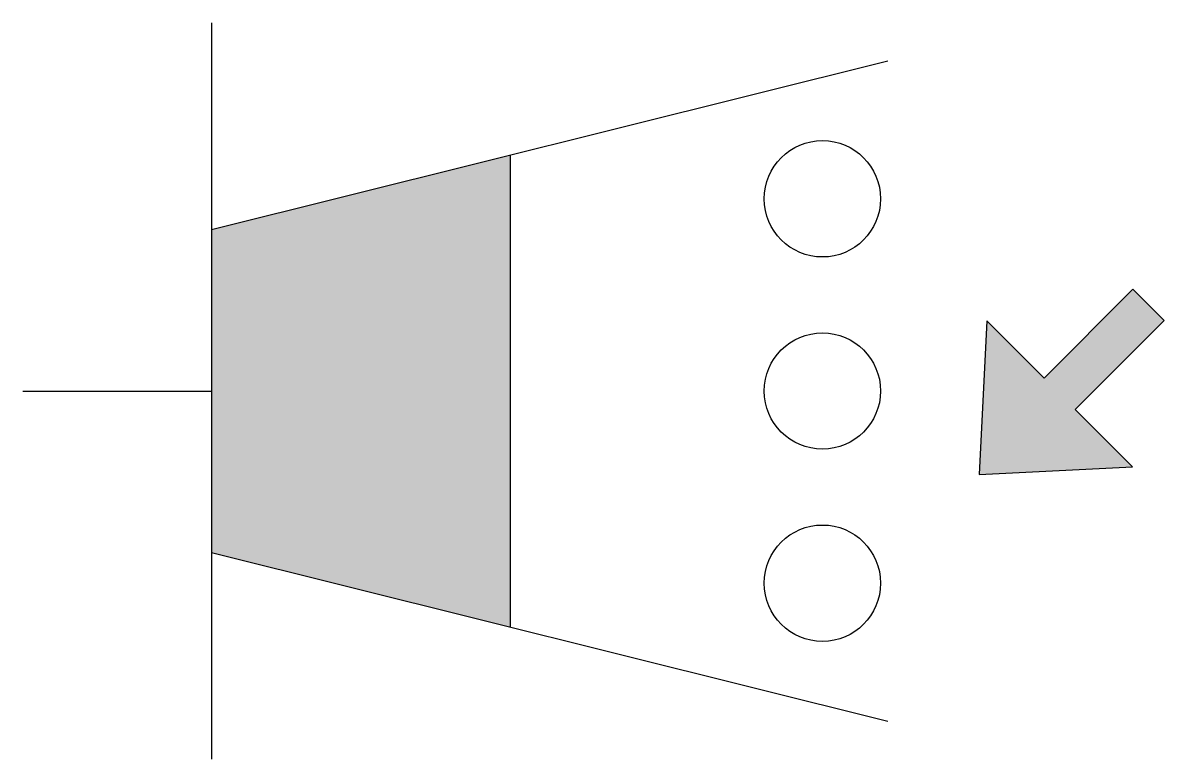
# Model space of a CAD drawing. Extents: x 0 to 9.07, y -2.92 to 2.92.
import ezdxf

# ---------------------------------------------------------------- set-up
doc = ezdxf.new("R2010")
doc.units = 0
doc.layers.get('0').update_dxf_attribs({"lineweight": 25})

msp = doc.modelspace()

# ---------------------------------------------------------------- hatches: boundary and pattern name
h = msp.add_hatch(color=256)
h.dxf.hatch_style = 1
h.paths.add_polyline_path([(9.0718, 0.5603), (8.824, 0.8081), (8.1169, 0.101), (7.661, 0.5569), (7.6007, -0.663), (8.8205, -0.6026), (8.3647, -0.1468)])

# ---------------------------------------------------------------- linework, layer by layer
for p, q in [((1.5, 2.9243), (1.5, -2.9243)), ((1.5, 1.2825), (6.8744, 2.6225)), ((3.8744, 1.8745), (3.8744, -1.8745)), ((0, 0), (1.5, 0)), ((1.5, -1.2825), (6.8744, -2.6225))]:
    msp.add_line(p, q)
msp.add_lwpolyline([(9.0718, 0.5603), (8.824, 0.8081), (8.1169, 0.101), (7.661, 0.5569), (7.6007, -0.663), (8.8205, -0.6026), (8.3647, -0.1468)], close=True)
for centre in [(6.3554, 1.5266), (6.3554, 0), (6.3554, -1.5266)]:
    msp.add_circle(centre, 0.462)
msp.add_solid([(1.5, 1.2825), (1.5, -1.2825), (3.8744, 1.8745), (3.8744, -1.8745)])

doc.saveas('drawing.dxf')
